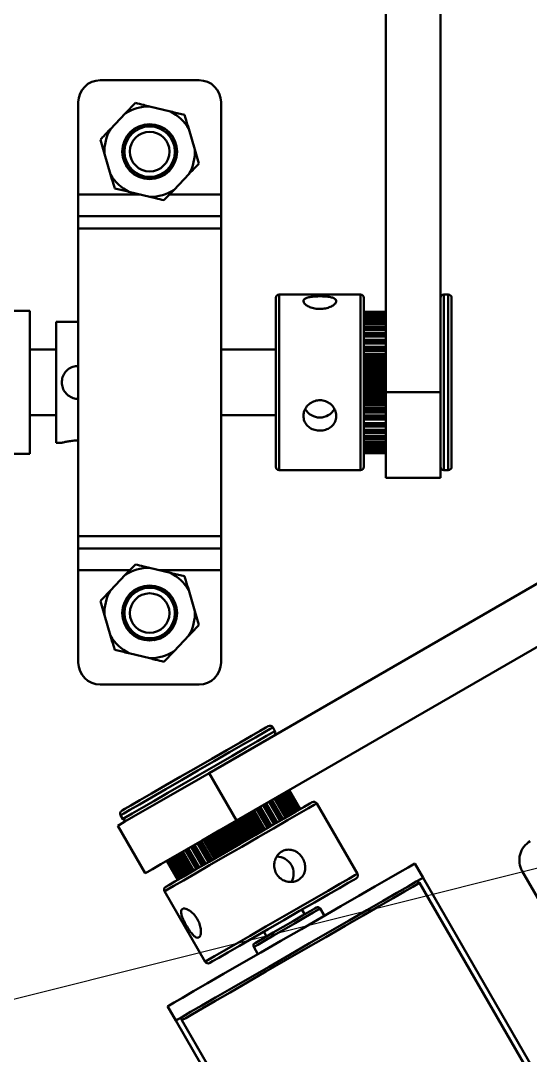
# Model space of a CAD drawing. Header units: millimetres. Extents: x 263 to 2983, y 441 to 2500.
# Drawn here: x 967.4 to 1013.8, y 1434.6 to 1528.8 of the extents above; entities that cross this region are included whole.
import ezdxf

# ---------------------------------------------------------------- set-up
doc = ezdxf.new("R2010")
doc.units = ezdxf.units.MM
doc.header["$LTSCALE"] = 0.5
doc.layers.add('BOL', color=7, linetype='Continuous', lineweight=50)
doc.layers.add('HAT', color=3, linetype='Continuous')
doc.layers.add('THIN', color=8, linetype='Continuous')

msp = doc.modelspace()

# ---------------------------------------------------------------- hatches: boundary and pattern name
at = {"layer": 'HAT'}
h = msp.add_hatch(dxfattribs=at)
h.set_pattern_fill('ANSI31', color=256)
h.paths.add_polyline_path([(904.154, 1443.353, 1), (896.154, 1443.353, 1)])
h.paths.add_polyline_path([(1806.519, 1028.146, 1), (1774.519, 1028.146, 1)])
h = msp.add_hatch(dxfattribs=at)
h.set_pattern_fill('ANSI31', color=256, angle=30)
h.paths.add_polyline_path([(932.154, 1443.353, 1), (924.154, 1443.353, 1)])
h.paths.add_polyline_path([(1918.519, 1028.146, 1), (1886.519, 1028.146, 1)])

# ---------------------------------------------------------------- linework, layer by layer
at = {"layer": 'BOL'}
for p, q in [((1000.654, 1543.632), (1000.654, 1495.002)), ((1005.654, 1543.632), (1005.654, 1495.002)), ((983.654, 1523.392), (974.654, 1523.392)), ((972.654, 1521.392), (972.654, 1512.998)), ((976.935, 1520.362), (977.85, 1521.323)), ((979.14, 1521.011), (981.049, 1520.548)), ((985.654, 1521.392), (985.654, 1512.998)), ((975.58, 1518.939), (976.935, 1520.362)), ((982.714, 1518.963), (983.268, 1517.078)), ((975.039, 1516.705), (974.665, 1517.978)), ((975.594, 1514.821), (975.039, 1516.705)), ((983.268, 1517.078), (983.643, 1515.805)), ((982.727, 1514.844), (981.373, 1513.422)), ((981.373, 1513.422), (980.457, 1512.461)), ((972.654, 1512.998), (972.654, 1511.016)), ((978.239, 1512.998), (972.654, 1512.998)), ((979.167, 1512.773), (977.258, 1513.235)), ((985.654, 1512.998), (980.969, 1512.998)), ((985.654, 1512.998), (985.654, 1511.016)), ((985.654, 1511.016), (972.654, 1511.016)), ((972.654, 1509.892), (972.654, 1511.016)), ((985.654, 1509.892), (985.654, 1511.016)), ((985.654, 1509.892), (972.654, 1509.892)), ((972.654, 1509.892), (972.654, 1481.892)), ((985.654, 1509.892), (985.654, 1481.892)), ((990.654, 1488.192), (990.654, 1503.592)), ((998.354, 1503.892), (990.954, 1503.892)), ((990.954, 1487.892), (990.954, 1503.892)), ((998.354, 1487.892), (998.354, 1503.892)), ((998.654, 1488.192), (998.654, 1503.592)), ((1006.354, 1503.892), (1005.954, 1503.892)), ((1005.954, 1487.892), (1005.954, 1503.892)), ((1006.354, 1487.892), (1006.354, 1503.892)), ((1006.654, 1488.192), (1006.654, 1503.592)), ((968.254, 1502.392), (961.754, 1502.392)), ((968.254, 1502.392), (968.254, 1501.989)), ((1000.654, 1502.325), (998.654, 1502.325)), ((1000.654, 1502.317), (998.654, 1502.317)), ((1000.654, 1502.301), (998.654, 1502.301)), ((1000.654, 1502.288), (998.654, 1502.288)), ((1000.654, 1502.228), (998.654, 1502.228)), ((1000.654, 1502.188), (998.654, 1502.188)), ((1000.654, 1502.149), (998.654, 1502.149)), ((968.254, 1501.989), (968.254, 1489.392)), ((972.654, 1501.392), (970.654, 1501.392)), ((970.654, 1495.892), (970.654, 1501.392)), ((1000.654, 1502.039), (998.654, 1502.039)), ((1000.654, 1501.975), (998.654, 1501.975)), ((1000.654, 1501.911), (998.654, 1501.911)), ((1000.654, 1501.754), (998.654, 1501.754)), ((1000.654, 1501.665), (998.654, 1501.665)), ((1000.654, 1501.579), (998.654, 1501.579)), ((1000.654, 1501.375), (998.654, 1501.375)), ((1000.654, 1501.265), (998.654, 1501.265)), ((1000.654, 1501.157), (998.654, 1501.157)), ((1000.654, 1500.91), (998.654, 1500.91)), ((1000.654, 1500.781), (998.654, 1500.781)), ((1000.654, 1500.652), (998.654, 1500.652)), ((1000.654, 1500.367), (998.654, 1500.367)), ((1000.654, 1500.219), (998.654, 1500.219)), ((1000.654, 1500.072), (998.654, 1500.072)), ((1000.654, 1499.752), (998.654, 1499.752)), ((1000.654, 1499.588), (998.654, 1499.588)), ((1000.654, 1499.426), (998.654, 1499.426)), ((970.654, 1498.892), (968.254, 1498.892)), ((990.654, 1498.892), (985.654, 1498.892)), ((1000.654, 1499.114), (998.654, 1499.114)), ((1000.654, 1499.077), (998.654, 1499.077)), ((1000.654, 1498.9), (998.654, 1498.9)), ((1000.654, 1498.724), (998.654, 1498.724)), ((1000.654, 1498.454), (998.654, 1498.454)), ((1000.654, 1498.351), (998.654, 1498.351)), ((1000.654, 1498.164), (998.654, 1498.164)), ((1000.654, 1497.978), (998.654, 1497.978)), ((1000.654, 1497.754), (998.654, 1497.754)), ((1000.654, 1497.587), (998.654, 1497.587)), ((1000.654, 1497.392), (998.654, 1497.392)), ((1000.654, 1497.198), (998.654, 1497.198)), ((1000.654, 1497.024), (998.654, 1497.024)), ((1000.654, 1496.818), (998.654, 1496.818)), ((1000.654, 1496.796), (998.654, 1496.796)), ((1000.654, 1496.597), (998.654, 1496.597)), ((970.654, 1490.392), (970.654, 1495.892)), ((1000.654, 1496.398), (998.654, 1496.398)), ((1000.654, 1496.276), (998.654, 1496.276)), ((1000.654, 1496.068), (998.654, 1496.068)), ((1000.654, 1495.99), (998.654, 1495.99)), ((1000.654, 1495.79), (998.654, 1495.79)), ((1000.654, 1495.59), (998.654, 1495.59)), ((1000.654, 1495.522), (998.654, 1495.522)), ((1000.654, 1495.315), (998.654, 1495.315)), ((1000.654, 1495.183), (998.654, 1495.183)), ((1000.654, 1494.985), (998.654, 1494.985)), ((1000.654, 1494.787), (998.654, 1494.787)), ((1000.654, 1494.774), (998.654, 1494.774)), ((1000.654, 1494.571), (998.654, 1494.571)), ((1005.654, 1495.002), (1000.654, 1495.002)), ((1000.654, 1495.002), (1000.654, 1487.192)), ((1005.654, 1495.002), (1005.654, 1487.192)), ((1000.654, 1494.388), (998.654, 1494.388)), ((1000.654, 1494.195), (998.654, 1494.195)), ((1000.654, 1494.001), (998.654, 1494.001)), ((1000.654, 1493.848), (998.654, 1493.848)), ((1000.654, 1493.616), (998.654, 1493.616)), ((968.254, 1492.892), (970.654, 1492.892)), ((985.654, 1492.892), (990.654, 1492.892)), ((1000.654, 1493.431), (998.654, 1493.431)), ((1000.654, 1493.245), (998.654, 1493.245)), ((1000.654, 1493.157), (998.654, 1493.157)), ((1000.654, 1492.879), (998.654, 1492.879)), ((1000.654, 1492.706), (998.654, 1492.706)), ((1000.654, 1492.531), (998.654, 1492.531)), ((1000.654, 1492.509), (998.654, 1492.509)), ((1000.654, 1492.191), (998.654, 1492.191)), ((1000.654, 1492.031), (998.654, 1492.031)), ((1000.654, 1491.87), (998.654, 1491.87)), ((1000.654, 1491.561), (998.654, 1491.561)), ((1000.654, 1491.417), (998.654, 1491.417)), ((1000.654, 1491.272), (998.654, 1491.272)), ((1000.654, 1490.999), (998.654, 1490.999)), ((1000.654, 1490.874), (998.654, 1490.874)), ((970.654, 1490.392), (971.171, 1490.392)), ((1000.654, 1490.747), (998.654, 1490.747)), ((1000.654, 1490.514), (998.654, 1490.514)), ((1000.654, 1490.409), (998.654, 1490.409)), ((1000.654, 1490.303), (998.654, 1490.303)), ((1000.654, 1490.114), (998.654, 1490.114)), ((1000.654, 1490.032), (998.654, 1490.032)), ((1000.654, 1489.948), (998.654, 1489.948)), ((962.119, 1489.392), (968.254, 1489.392)), ((1000.654, 1489.805), (998.654, 1489.805)), ((1000.654, 1489.746), (998.654, 1489.746)), ((1000.654, 1489.686), (998.654, 1489.686)), ((1000.654, 1489.592), (998.654, 1489.592)), ((1000.654, 1489.558), (998.654, 1489.558)), ((1000.654, 1489.522), (998.654, 1489.522)), ((1000.654, 1489.479), (998.654, 1489.479)), ((1000.654, 1489.469), (998.654, 1489.469)), ((1000.654, 1489.458), (998.654, 1489.458)), ((990.954, 1487.892), (998.354, 1487.892)), ((1000.654, 1487.192), (1005.654, 1487.192)), ((1005.954, 1487.892), (1006.354, 1487.892)), ((984.56, 1460.33), (1026.674, 1484.645)), ((985.654, 1481.892), (972.654, 1481.892)), ((972.654, 1481.892), (972.654, 1480.768)), ((985.654, 1481.892), (985.654, 1480.768)), ((985.654, 1480.768), (972.654, 1480.768)), ((972.654, 1478.786), (972.654, 1480.768)), ((985.654, 1478.786), (985.654, 1480.768)), ((987.06, 1456), (1029.174, 1480.315)), ((972.654, 1478.786), (972.654, 1470.392)), ((977.339, 1478.786), (972.654, 1478.786)), ((976.935, 1478.362), (977.85, 1479.323)), ((979.14, 1479.011), (981.049, 1478.548)), ((985.654, 1478.786), (980.069, 1478.786)), ((985.654, 1478.786), (985.654, 1470.392)), ((975.58, 1476.94), (976.935, 1478.362)), ((982.714, 1476.963), (983.268, 1475.078)), ((975.039, 1474.705), (974.665, 1475.978)), ((983.268, 1475.078), (983.643, 1473.805)), ((975.594, 1472.821), (975.039, 1474.705)), ((982.727, 1472.844), (981.373, 1471.422)), ((979.167, 1470.773), (977.258, 1471.235)), ((981.373, 1471.422), (980.457, 1470.461)), ((983.654, 1468.392), (974.654, 1468.392)), ((990.567, 1464.145), (990.367, 1464.492)), ((984.56, 1460.33), (987.06, 1456)), ((991.861, 1458.772), (992.861, 1457.04)), ((990.29, 1457.865), (991.29, 1456.133)), ((990.527, 1458.002), (991.527, 1456.27)), ((990.635, 1458.065), (991.635, 1456.332)), ((990.745, 1458.128), (991.745, 1456.396)), ((990.947, 1458.244), (991.947, 1456.512)), ((991.037, 1458.297), (992.037, 1456.565)), ((991.129, 1458.35), (992.129, 1456.618)), ((991.293, 1458.444), (992.293, 1456.712)), ((991.364, 1458.485), (992.364, 1456.753)), ((991.437, 1458.528), (992.437, 1456.795)), ((991.561, 1458.599), (992.56, 1456.867)), ((991.611, 1458.628), (992.611, 1456.896)), ((991.664, 1458.658), (992.664, 1456.926)), ((991.745, 1458.705), (992.745, 1456.973)), ((991.775, 1458.722), (992.775, 1456.99)), ((991.806, 1458.74), (992.806, 1457.008)), ((991.843, 1458.762), (992.843, 1457.03)), ((991.851, 1458.767), (992.851, 1457.035)), ((988.658, 1456.923), (989.658, 1455.191)), ((988.898, 1457.062), (989.898, 1455.33)), ((989.048, 1457.148), (990.048, 1455.416)), ((989.2, 1457.236), (990.2, 1455.504)), ((989.219, 1457.247), (990.219, 1455.515)), ((989.494, 1457.406), (990.494, 1455.674)), ((989.633, 1457.486), (990.633, 1455.754)), ((989.772, 1457.566), (990.772, 1455.834)), ((990.04, 1457.721), (991.04, 1455.989)), ((990.164, 1457.793), (991.164, 1456.061)), ((998.067, 1451.155), (994.367, 1457.564)), ((976.511, 1456.492), (976.711, 1456.145)), ((987.074, 1456.009), (988.074, 1454.277)), ((987.246, 1456.108), (988.246, 1454.376)), ((987.257, 1456.114), (988.257, 1454.382)), ((987.433, 1456.216), (988.433, 1454.484)), ((987.592, 1456.308), (988.592, 1454.575)), ((987.759, 1456.404), (988.759, 1454.672)), ((987.926, 1456.501), (988.926, 1454.769)), ((988.059, 1456.577), (989.059, 1454.845)), ((988.26, 1456.694), (989.26, 1454.961)), ((988.42, 1456.786), (989.42, 1455.054)), ((988.581, 1456.879), (989.581, 1455.147)), ((976.255, 1455.536), (978.755, 1451.205)), ((985.487, 1455.092), (986.487, 1453.36)), ((985.506, 1455.104), (986.506, 1453.371)), ((985.679, 1455.203), (986.679, 1453.471)), ((985.851, 1455.302), (986.851, 1453.57)), ((985.956, 1455.363), (986.956, 1453.631)), ((986.136, 1455.467), (987.136, 1453.735)), ((986.204, 1455.506), (987.204, 1453.774)), ((986.377, 1455.606), (987.377, 1453.874)), ((986.55, 1455.706), (987.55, 1453.974)), ((986.609, 1455.74), (987.609, 1454.008)), ((986.789, 1455.844), (987.789, 1454.112)), ((986.903, 1455.91), (987.903, 1454.178)), ((983.836, 1454.139), (984.836, 1452.407)), ((984.07, 1454.274), (985.07, 1452.542)), ((984.159, 1454.326), (985.159, 1452.594)), ((984.321, 1454.419), (985.321, 1452.687)), ((984.483, 1454.513), (985.483, 1452.78)), ((984.677, 1454.624), (985.677, 1452.892)), ((984.821, 1454.708), (985.821, 1452.976)), ((984.99, 1454.805), (985.99, 1453.073)), ((985.158, 1454.902), (986.158, 1453.17)), ((985.309, 1454.989), (986.309, 1453.257)), ((982.167, 1453.175), (983.167, 1451.443)), ((982.414, 1453.318), (983.414, 1451.586)), ((982.542, 1453.392), (983.542, 1451.66)), ((982.669, 1453.465), (983.669, 1451.733)), ((982.946, 1453.625), (983.946, 1451.893)), ((983.088, 1453.707), (984.088, 1451.975)), ((983.229, 1453.788), (984.229, 1452.056)), ((983.498, 1453.944), (984.498, 1452.212)), ((983.531, 1453.963), (984.531, 1452.231)), ((983.684, 1454.051), (984.684, 1452.319)), ((980.717, 1452.339), (981.717, 1450.607)), ((980.725, 1452.343), (981.725, 1450.611)), ((980.738, 1452.351), (981.738, 1450.619)), ((980.75, 1452.357), (981.75, 1450.625)), ((980.802, 1452.387), (981.802, 1450.655)), ((980.837, 1452.407), (981.837, 1450.675)), ((980.87, 1452.427), (981.87, 1450.695)), ((980.965, 1452.482), (981.965, 1450.75)), ((981.021, 1452.514), (982.021, 1450.782)), ((981.076, 1452.546), (982.076, 1450.814)), ((981.213, 1452.625), (982.213, 1450.892)), ((981.289, 1452.669), (982.289, 1450.937)), ((981.364, 1452.712), (982.364, 1450.98)), ((981.54, 1452.814), (982.54, 1451.082)), ((981.636, 1452.869), (982.636, 1451.137)), ((981.729, 1452.923), (982.729, 1451.191)), ((981.943, 1453.046), (982.943, 1451.314)), ((982.055, 1453.111), (983.055, 1451.379)), ((1004.048, 1450.797), (1003.298, 1452.096)), ((1013.088, 1451.398), (1017.588, 1443.604)), ((1015.99, 1429.113), (1003.74, 1450.331)), ((1018.548, 1425.682), (1004.048, 1450.797)), ((980.511, 1449.564), (984.211, 1443.155)), ((993.271, 1447.462), (993.021, 1447.895)), ((995.07, 1447.346), (994.695, 1447.996)), ((989.557, 1445.895), (989.807, 1445.462)), ((988.633, 1444.496), (989.008, 1443.846)), ((981.531, 1437.797), (980.781, 1439.096)), ((996.031, 1412.682), (981.531, 1437.797)), ((982.089, 1437.831), (994.339, 1416.613))]:
    msp.add_line(p, q, dxfattribs=at)
at = {"layer": 'BOL', "flags": 128}
for points in [[(980.418, 1514.747), (979.57, 1514.437), (978.642, 1514.456), (977.813, 1514.794), (977.054, 1515.554), (976.685, 1516.571), (976.741, 1517.506), (977.163, 1518.386), (977.869, 1519.024), (978.76, 1519.35), (979.735, 1519.312), (980.59, 1518.925), (981.255, 1518.227), (981.606, 1517.323), (981.582, 1516.343), (981.158, 1515.415), (980.418, 1514.747), (980.418, 1514.747)], [(980.418, 1472.747), (979.57, 1472.437), (978.642, 1472.456), (977.813, 1472.794), (977.054, 1473.554), (976.685, 1474.571), (976.741, 1475.506), (977.163, 1476.386), (977.869, 1477.024), (978.76, 1477.35), (979.735, 1477.312), (980.59, 1476.925), (981.255, 1476.227), (981.606, 1475.323), (981.582, 1474.343), (981.158, 1473.415), (980.418, 1472.747), (980.418, 1472.747)], [(990.367, 1464.492), (990.362, 1464.489), (990.14, 1464.36), (989.605, 1464.052), (988.782, 1463.576), (987.708, 1462.957), (986.436, 1462.222), (985.023, 1461.406), (983.536, 1460.548), (982.044, 1459.686), (980.618, 1458.863), (979.324, 1458.116), (978.222, 1457.479), (977.364, 1456.984), (976.79, 1456.653), (976.527, 1456.501), (976.511, 1456.492)], [(989.958, 1464.602), (989.952, 1464.598), (989.739, 1464.475), (989.224, 1464.178), (988.431, 1463.72), (987.398, 1463.124), (986.173, 1462.417), (984.813, 1461.632), (983.382, 1460.805), (981.947, 1459.976), (980.574, 1459.184), (979.328, 1458.465), (978.267, 1457.852), (977.442, 1457.376), (976.889, 1457.057), (976.636, 1456.91), (976.621, 1456.902)], [(990.567, 1464.145), (990.562, 1464.142), (990.34, 1464.014), (989.805, 1463.705), (988.982, 1463.23), (987.908, 1462.61), (986.636, 1461.875), (985.223, 1461.06), (983.736, 1460.201), (982.244, 1459.34), (980.818, 1458.517), (979.524, 1457.769), (978.422, 1457.133), (977.564, 1456.638), (976.99, 1456.306), (976.727, 1456.155), (976.711, 1456.145)], [(976.255, 1455.536), (976.416, 1455.629), (976.899, 1455.908), (977.684, 1456.361), (978.735, 1456.968), (980.007, 1457.702), (981.445, 1458.532), (982.985, 1459.421), (984.56, 1460.33)], [(994.367, 1457.564), (994.362, 1457.56), (994.14, 1457.432), (993.605, 1457.123), (992.782, 1456.648), (991.708, 1456.028), (990.436, 1455.294), (989.023, 1454.478), (987.536, 1453.619), (986.044, 1452.758), (984.618, 1451.935), (983.324, 1451.187), (982.222, 1450.551), (981.364, 1450.056), (980.79, 1449.725), (980.527, 1449.573), (980.511, 1449.564)], [(993.958, 1457.673), (993.952, 1457.67), (993.739, 1457.547), (993.224, 1457.25), (992.431, 1456.792), (991.398, 1456.196), (990.173, 1455.489), (988.813, 1454.703), (987.382, 1453.877), (985.947, 1453.048), (984.574, 1452.256), (983.328, 1451.536), (982.267, 1450.924), (981.442, 1450.447), (980.889, 1450.128), (980.636, 1449.982), (980.621, 1449.973)], [(978.755, 1451.205), (978.916, 1451.298), (979.399, 1451.577), (980.184, 1452.03), (981.235, 1452.637), (982.507, 1453.372), (983.945, 1454.202), (985.485, 1455.091), (987.06, 1456)], [(1003.298, 1452.096), (1003.144, 1452.007), (1002.688, 1451.744), (1001.941, 1451.313), (1000.924, 1450.726), (999.664, 1449.998), (998.197, 1449.151), (996.562, 1448.207), (994.803, 1447.192), (992.969, 1446.133), (991.11, 1445.059), (989.275, 1444), (987.517, 1442.985), (985.881, 1442.041), (984.414, 1441.194), (983.155, 1440.467), (982.138, 1439.88), (981.391, 1439.448), (980.934, 1439.185), (980.781, 1439.096)], [(1004.048, 1450.797), (1003.894, 1450.708), (1003.438, 1450.445), (1002.691, 1450.014), (1001.674, 1449.427), (1000.414, 1448.699), (998.947, 1447.852), (997.312, 1446.908), (995.553, 1445.893), (993.719, 1444.834), (991.86, 1443.76), (990.025, 1442.701), (988.267, 1441.686), (986.631, 1440.742), (985.164, 1439.895), (983.905, 1439.168), (982.888, 1438.581), (982.141, 1438.149), (981.684, 1437.886), (981.531, 1437.797)], [(1003.74, 1450.331), (1003.584, 1450.241), (1003.121, 1449.974), (1002.365, 1449.537), (1001.337, 1448.943), (1000.066, 1448.21), (998.59, 1447.357), (996.95, 1446.411), (995.195, 1445.397), (993.374, 1444.346), (991.539, 1443.287), (989.744, 1442.25), (988.041, 1441.267), (986.477, 1440.364), (985.099, 1439.568), (983.945, 1438.902), (983.05, 1438.385), (982.438, 1438.032), (982.128, 1437.853), (982.089, 1437.831)], [(998.067, 1451.155), (998.062, 1451.152), (997.84, 1451.024), (997.305, 1450.715), (996.482, 1450.239), (995.408, 1449.62), (994.136, 1448.885), (992.723, 1448.069), (991.236, 1447.211), (989.744, 1446.35), (988.318, 1445.526), (987.024, 1444.779), (985.922, 1444.143), (985.064, 1443.647), (984.49, 1443.316), (984.227, 1443.164), (984.211, 1443.155)], [(997.958, 1450.745), (997.952, 1450.742), (997.739, 1450.619), (997.224, 1450.322), (996.431, 1449.864), (995.398, 1449.268), (994.173, 1448.56), (992.813, 1447.775), (991.382, 1446.949), (989.947, 1446.12), (988.574, 1445.327), (987.328, 1444.608), (986.267, 1443.996), (985.442, 1443.519), (984.889, 1443.2), (984.636, 1443.054), (984.621, 1443.045)], [(994.695, 1447.996), (994.531, 1447.901), (994.056, 1447.627), (993.322, 1447.203), (992.408, 1446.675), (991.414, 1446.101), (990.447, 1445.543), (989.611, 1445.06), (988.998, 1444.707), (988.674, 1444.52), (988.633, 1444.496)], [(988.725, 1444.837), (988.763, 1444.859), (989.064, 1445.033), (989.633, 1445.362), (990.409, 1445.809), (991.307, 1446.328), (992.23, 1446.861), (993.079, 1447.351), (993.76, 1447.744), (994.201, 1447.999), (994.354, 1448.087)]]:
    msp.add_lwpolyline(points, dxfattribs=at)
at = {"layer": 'BOL'}
for centre, radius in [((979.154, 1516.892), 2.5), ((979.154, 1516.892), 2.3), ((979.154, 1516.892), 1.8), ((979.154, 1474.892), 2.5), ((979.154, 1474.892), 2.3), ((979.154, 1474.892), 1.8)]:
    msp.add_circle(centre, radius, dxfattribs=at)
for centre, radius, start, end in [((974.654, 1521.392), 2, 90, 180), ((983.654, 1521.392), 2, 0, 90), ((979.154, 1516.892), 4.119, 90.18721, 122.59771), ((979.154, 1516.892), 4.119, 30.18721, 62.59771), ((979.154, 1516.892), 4.119, 150.18721, 182.59771), ((979.154, 1516.892), 4.119, 330.18721, 2.59771), ((979.154, 1516.892), 4.119, 210.18721, 242.59771), ((979.154, 1516.892), 4.119, 270.18721, 302.59771), ((990.954, 1503.592), 0.3, 90, 180), ((998.354, 1503.592), 0.3, 0, 90), ((1005.954, 1503.592), 0.3, 90, 180), ((1006.354, 1503.592), 0.3, 0, 90), ((994.654, 1494.241), 1.547, 210.26561, 329.71138), ((990.954, 1488.192), 0.3, 180, 270), ((998.354, 1488.192), 0.3, 270, 0), ((1005.954, 1488.192), 0.3, 180, 270), ((1006.354, 1488.192), 0.3, 270, 0), ((979.154, 1474.892), 4.119, 90.18721, 122.59771), ((979.154, 1474.892), 4.119, 30.18721, 62.59771), ((979.154, 1474.892), 4.119, 150.18721, 182.59771), ((979.154, 1474.892), 4.119, 330.18721, 2.59771), ((979.154, 1474.892), 4.119, 210.18721, 242.59771), ((979.154, 1474.892), 4.119, 270.18721, 302.59771), ((974.654, 1470.392), 2, 180, 270), ((983.654, 1470.392), 2, 270, 0), ((990.108, 1464.342), 0.3, 30, 120), ((990.308, 1463.995), 0.3, 300, 30), ((976.771, 1456.642), 0.3, 120, 210), ((994.108, 1457.414), 0.3, 30, 120), ((976.971, 1456.295), 0.3, 210, 300), ((1014.82, 1452.398), 2, 120, 210), ((990.718, 1451.184), 1.547, 330.26645, 89.71079), ((997.808, 1451.005), 0.3, 300, 30), ((1003.523, 1450.206), 0.25, 30, 120), ((980.771, 1449.714), 0.3, 120, 210), ((994.479, 1447.871), 0.25, 30, 120), ((988.85, 1444.621), 0.25, 120, 210), ((984.471, 1443.305), 0.3, 210, 300), ((982.305, 1437.956), 0.25, 120, 210)]:
    msp.add_arc(centre, radius, start, end, dxfattribs=at)
for points, knots in [([(977.85, 1521.323), (978.102, 1521.262), (978.528, 1521.159), (978.963, 1521.053), (979.14, 1521.011)], [0, 0, 0, 0, 0.59274, 1, 1, 1, 1]), ([(981.049, 1520.548), (981.113, 1520.533), (981.549, 1520.428), (981.975, 1520.324), (982.339, 1520.236)], [0, 0, 0, 0, 0.14598, 1, 1, 1, 1]), ([(982.339, 1520.236), (982.378, 1520.106), (982.501, 1519.688), (982.627, 1519.259), (982.714, 1518.963)], [0, 0, 0, 0, 0.3096903, 1, 1, 1, 1]), ([(974.665, 1517.978), (974.758, 1518.076), (975.059, 1518.392), (975.367, 1518.716), (975.58, 1518.939)], [0, 0, 0, 0, 0.309701, 1, 1, 1, 1]), ([(983.643, 1515.805), (983.55, 1515.707), (983.249, 1515.391), (982.94, 1515.068), (982.727, 1514.844)], [0, 0, 0, 0, 0.309673, 1, 1, 1, 1]), ([(975.968, 1513.547), (975.93, 1513.677), (975.807, 1514.096), (975.681, 1514.525), (975.594, 1514.821)], [0, 0, 0, 0, 0.309689, 1, 1, 1, 1]), ([(980.321, 1514.91), (980.339, 1514.88), (980.371, 1514.825), (980.404, 1514.771), (980.418, 1514.747)], [0, 0, 0, 0, 0.560194, 1, 1, 1, 1]), ([(977.258, 1513.235), (977.195, 1513.25), (976.759, 1513.356), (976.332, 1513.459), (975.968, 1513.547)], [0, 0, 0, 0, 0.14598, 1, 1, 1, 1]), ([(980.457, 1512.461), (980.205, 1512.522), (979.78, 1512.625), (979.345, 1512.73), (979.167, 1512.773)], [0, 0, 0, 0, 0.5927452, 1, 1, 1, 1]), ([(993.154, 1503.282), (993.17, 1503.215), (993.203, 1503.081), (993.456, 1502.87), (993.832, 1502.693), (994.306, 1502.582), (994.816, 1502.565), (995.304, 1502.642), (995.721, 1502.796), (996.023, 1502.998), (996.171, 1503.212), (996.148, 1503.403), (995.961, 1503.552), (995.629, 1503.654), (995.186, 1503.712), (994.682, 1503.731), (994.179, 1503.715), (993.73, 1503.664), (993.383, 1503.568), (993.184, 1503.436), (993.163, 1503.328), (993.154, 1503.282)], [0, 0, 0, 0, 0.053054, 0.106086, 0.159683, 0.213698, 0.267082, 0.319769, 0.372778, 0.426621, 0.480525, 0.533628, 0.586326, 0.639603, 0.693583, 0.747292, 0.80015, 0.852916, 0.90648, 0.960498, 1, 1, 1, 1]), ([(972.654, 1497.392), (972.489, 1497.376), (972.159, 1497.344), (971.717, 1497.096), (971.373, 1496.726), (971.169, 1496.255), (971.133, 1495.746), (971.263, 1495.262), (971.541, 1494.844), (971.945, 1494.543), (972.342, 1494.391), (972.583, 1494.407), (972.654, 1494.412)], [0, 0, 0, 0, 0.104632, 0.209172, 0.316182, 0.424965, 0.531118, 0.634495, 0.738965, 0.846776, 0.955271, 1, 1, 1, 1]), ([(993.154, 1492.827), (993.17, 1492.674), (993.203, 1492.368), (993.456, 1491.973), (993.832, 1491.676), (994.306, 1491.506), (994.816, 1491.48), (995.304, 1491.596), (995.721, 1491.845), (996.023, 1492.208), (996.171, 1492.651), (996.148, 1493.124), (995.961, 1493.572), (995.629, 1493.947), (995.186, 1494.201), (994.682, 1494.296), (994.179, 1494.219), (993.73, 1493.987), (993.383, 1493.625), (993.184, 1493.216), (993.163, 1492.943), (993.154, 1492.827)], [0, 0, 0, 0, 0.0530538, 0.1060833, 0.15968, 0.2136959, 0.2670798, 0.3197669, 0.372777, 0.4266201, 0.4805221, 0.5336264, 0.5863232, 0.6395992, 0.6935793, 0.7472886, 0.8001462, 0.8529132, 0.9064793, 0.9604942, 1, 1, 1, 1]), ([(972.654, 1490.6), (972.489, 1490.596), (972.159, 1490.586), (971.716, 1490.522), (971.376, 1490.451), (971.176, 1490.398), (971.173, 1490.397), (971.171, 1490.397)], [0, 0, 0, 0, 0.209352, 0.418513, 0.632634, 0.85028, 1, 1, 1, 1]), ([(977.85, 1479.323), (978.102, 1479.262), (978.528, 1479.159), (978.963, 1479.053), (979.14, 1479.011)], [0, 0, 0, 0, 0.59274, 1, 1, 1, 1]), ([(981.049, 1478.548), (981.113, 1478.533), (981.549, 1478.428), (981.975, 1478.324), (982.339, 1478.236)], [0, 0, 0, 0, 0.14598, 1, 1, 1, 1]), ([(982.339, 1478.236), (982.378, 1478.106), (982.501, 1477.688), (982.627, 1477.259), (982.714, 1476.963)], [0, 0, 0, 0, 0.3096903, 1, 1, 1, 1]), ([(974.665, 1475.978), (974.758, 1476.076), (975.059, 1476.392), (975.367, 1476.716), (975.58, 1476.94)], [0, 0, 0, 0, 0.309701, 1, 1, 1, 1]), ([(980.321, 1472.91), (980.339, 1472.88), (980.371, 1472.825), (980.404, 1472.771), (980.418, 1472.747)], [0, 0, 0, 0, 0.560194, 1, 1, 1, 1]), ([(983.643, 1473.805), (983.55, 1473.707), (983.249, 1473.391), (982.94, 1473.068), (982.727, 1472.844)], [0, 0, 0, 0, 0.309673, 1, 1, 1, 1]), ([(975.968, 1471.547), (975.93, 1471.677), (975.807, 1472.096), (975.681, 1472.525), (975.594, 1472.821)], [0, 0, 0, 0, 0.309689, 1, 1, 1, 1]), ([(977.258, 1471.235), (977.195, 1471.25), (976.759, 1471.356), (976.332, 1471.459), (975.968, 1471.547)], [0, 0, 0, 0, 0.14598, 1, 1, 1, 1]), ([(980.457, 1470.461), (980.205, 1470.522), (979.78, 1470.625), (979.345, 1470.73), (979.167, 1470.773)], [0, 0, 0, 0, 0.5927452, 1, 1, 1, 1]), ([(992.693, 1450.592), (992.817, 1450.683), (993.066, 1450.864), (993.281, 1451.281), (993.351, 1451.756), (993.262, 1452.251), (993.029, 1452.706), (992.684, 1453.071), (992.26, 1453.307), (991.795, 1453.387), (991.337, 1453.293), (990.939, 1453.037), (990.645, 1452.651), (990.486, 1452.177), (990.488, 1451.666), (990.658, 1451.182), (990.975, 1450.784), (991.401, 1450.512), (991.888, 1450.392), (992.342, 1450.425), (992.589, 1450.543), (992.693, 1450.592)], [0, 0, 0, 0, 0.053054, 0.106086, 0.159684, 0.213697, 0.26708, 0.319766, 0.372778, 0.426621, 0.480522, 0.533627, 0.586323, 0.639604, 0.69358, 0.74729, 0.800149, 0.852916, 0.906478, 0.960496, 1, 1, 1, 1]), ([(983.639, 1445.365), (983.689, 1445.413), (983.789, 1445.508), (983.845, 1445.833), (983.81, 1446.247), (983.669, 1446.712), (983.429, 1447.163), (983.118, 1447.548), (982.776, 1447.832), (982.45, 1447.992), (982.191, 1448.013), (982.037, 1447.897), (982.002, 1447.661), (982.079, 1447.323), (982.251, 1446.91), (982.486, 1446.464), (982.751, 1446.036), (983.021, 1445.673), (983.277, 1445.42), (983.49, 1445.315), (983.595, 1445.35), (983.639, 1445.365)], [0, 0, 0, 0, 0.05305, 0.106081, 0.159679, 0.213694, 0.267078, 0.319763, 0.372777, 0.426619, 0.480521, 0.533624, 0.586321, 0.639601, 0.693583, 0.747288, 0.800147, 0.852914, 0.906478, 0.960495, 1, 1, 1, 1])]:
    msp.add_open_spline(points, degree=3, knots=knots, dxfattribs=at)
at = {"layer": 'THIN'}
msp.add_line((1311.323, 1525.935), (948.538, 1435.175), dxfattribs=at)

doc.saveas('drawing.dxf')
